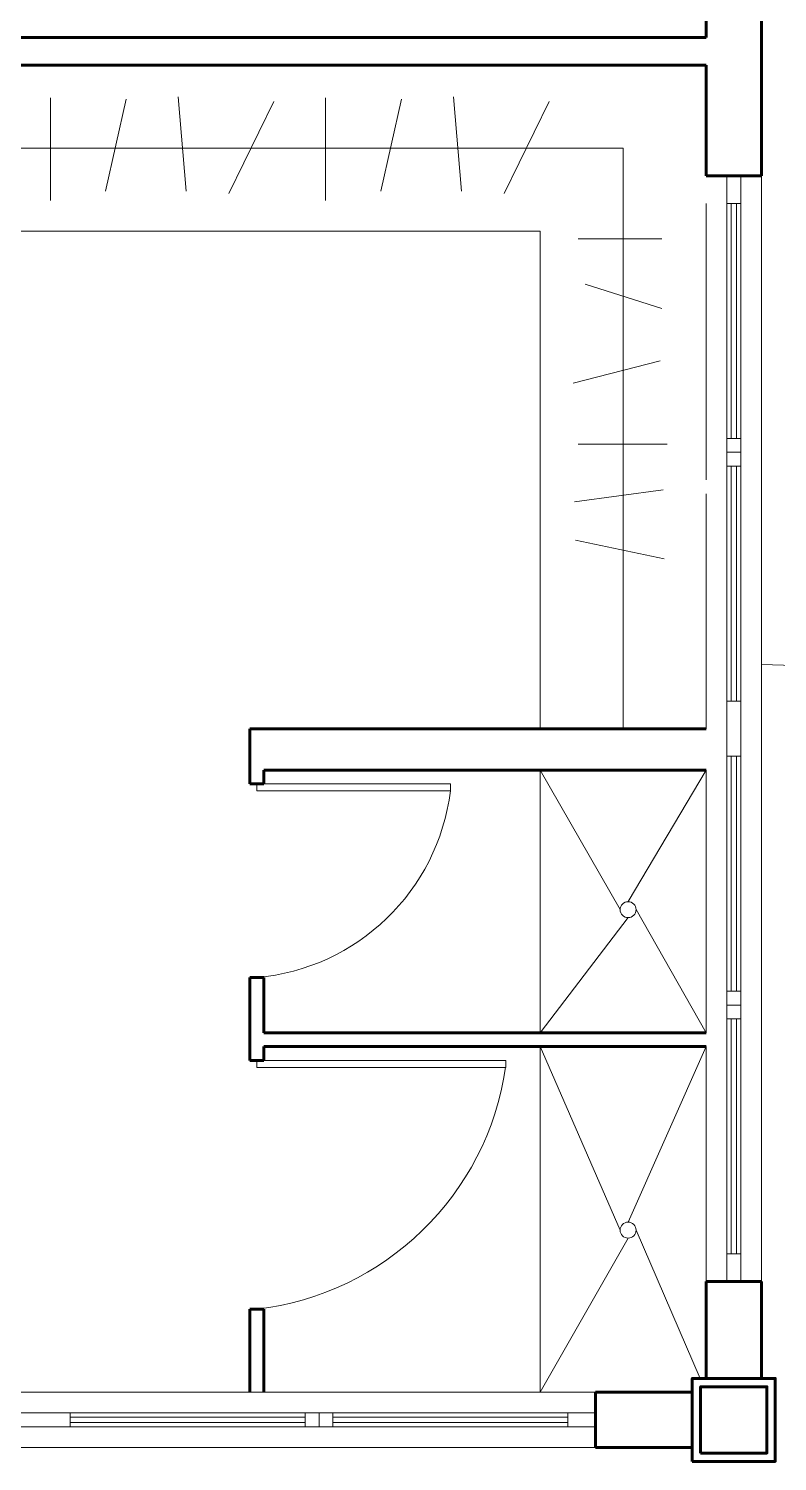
# Model space of a CAD drawing. Header units: millimetres. Extents: x 72 to 2826, y -203 to 794.
# Drawn here: x 1787.42 to 1790.13, y 362.93 to 368.11 of the extents above; entities that cross this region are included whole.
import ezdxf

# ---------------------------------------------------------------- set-up
doc = ezdxf.new("R2010")
doc.units = ezdxf.units.MM
for name, color, linetype, lineweight in [('01_Fina', 250, 'Continuous', 15), ('envolvente', 164, 'Continuous', 60), ('Estructura', 1, 'Continuous', 60), ('mobiliario', 252, 'Continuous', 9), ('puertas', 15, 'Continuous', 9), ('ventanas', 132, 'Continuous', 9)]:
    doc.layers.add(name, color=color, linetype=linetype, lineweight=lineweight)

msp = doc.modelspace()

# ---------------------------------------------------------------- linework, layer by layer
at = {"layer": '01_Fina', "color": 252, "linetype": 'Continuous', "lineweight": 9, "true_color": 0x939598}
msp.add_lwpolyline([(1790.0739, 365.8121), (1791.4763, 365.7698), (1793.5263, 366.0698), (1796.2563, 366.9898), (1798.5863, 367.9298), (1800.7363, 369.3398), (1801.5485, 369.5979)], dxfattribs=at)
at = {"layer": 'envolvente'}
for p, q in [((1789.8739, 368.0801), (1789.8739, 368.5801)), ((1790.0739, 367.5801), (1790.0739, 368.5801)), ((1785.9739, 368.0801), (1789.8739, 368.0801)), ((1786.0739, 367.9801), (1789.8739, 367.9801)), ((1789.8739, 367.5801), (1789.8739, 367.9801)), ((1789.8739, 367.5801), (1790.0739, 367.5801)), ((1789.2239, 365.5801), (1788.2239, 365.5801)), ((1788.2239, 365.5801), (1788.2239, 365.3801)), ((1789.8739, 365.5801), (1789.2239, 365.5801)), ((1788.2239, 365.3801), (1788.2739, 365.3801)), ((1788.2739, 365.3801), (1788.2739, 365.4301)), ((1788.2739, 365.4301), (1789.8739, 365.4301)), ((1788.2239, 364.3801), (1788.2239, 364.6801)), ((1788.2239, 364.6801), (1788.2739, 364.6801)), ((1788.2739, 364.4801), (1788.2739, 364.6801)), ((1788.2739, 364.4801), (1789.8739, 364.4801)), ((1788.2739, 364.3801), (1788.2739, 364.4301)), ((1788.2739, 364.4301), (1789.8739, 364.4301)), ((1788.2239, 364.3801), (1788.2739, 364.3801)), ((1789.8739, 363.2301), (1789.8739, 363.5801)), ((1789.8739, 363.5801), (1790.0739, 363.5801)), ((1790.0739, 363.2301), (1790.0739, 363.5801)), ((1788.2239, 363.1801), (1788.2239, 363.4801)), ((1788.2239, 363.4801), (1788.2739, 363.4801)), ((1788.2739, 363.1801), (1788.2739, 363.4801)), ((1789.4739, 363.1801), (1789.8239, 363.1801)), ((1789.4739, 363.1801), (1789.4739, 362.9801)), ((1789.4739, 362.9801), (1789.8239, 362.9801))]:
    msp.add_line(p, q, dxfattribs=at)
at = {"layer": 'envolvente', "lineweight": 9}
for p, q in [((1790.0739, 367.5801), (1790.0739, 363.5801)), ((1789.8739, 366.4801), (1789.8739, 367.4801)), ((1789.8739, 365.5801), (1789.8739, 366.4301)), ((1789.8739, 364.4801), (1789.8739, 365.4301)), ((1789.8739, 363.5801), (1789.8739, 364.4301)), ((1785.4739, 363.1801), (1789.4739, 363.1801)), ((1789.4739, 362.9801), (1785.4739, 362.9801))]:
    msp.add_line(p, q, dxfattribs=at)
at = {"layer": 'Estructura'}
for points in [[(1789.8239, 362.9301), (1790.1239, 362.9301), (1790.1239, 363.2301), (1789.8239, 363.2301)], [(1789.8539, 362.9601), (1790.0939, 362.9601), (1790.0939, 363.2001), (1789.8539, 363.2001)]]:
    msp.add_lwpolyline(points, close=True, dxfattribs=at)
at = {"layer": 'mobiliario'}
for p, q in [((1787.5029, 367.4908), (1787.5029, 367.8614)), ((1787.7764, 367.8573), (1787.7014, 367.5241)), ((1787.9932, 367.5241), (1787.964, 367.8656)), ((1788.31, 367.8489), (1788.1474, 367.5158)), ((1788.4976, 367.4908), (1788.4976, 367.8614)), ((1788.7727, 367.8573), (1788.6976, 367.5241)), ((1788.9894, 367.5241), (1788.9603, 367.8656)), ((1789.3062, 367.8489), (1789.1437, 367.5158)), ((1789.5739, 367.6801), (1786.0739, 367.6801)), ((1789.5739, 365.5801), (1789.5739, 367.6801)), ((1786.0739, 367.3801), (1789.2739, 367.3801)), ((1789.2739, 365.5801), (1789.2739, 367.3801)), ((1789.7137, 367.3522), (1789.4113, 367.3522)), ((1789.4366, 367.188), (1789.7138, 367.0999)), ((1789.7075, 366.911), (1789.3925, 366.8292)), ((1789.4114, 366.6089), (1789.7327, 366.6089)), ((1789.7181, 366.4441), (1789.3973, 366.4006)), ((1789.4012, 366.2621), (1789.722, 366.1948)), ((1789.2739, 364.4801), (1789.2739, 365.4301)), ((1789.2739, 365.4301), (1789.5628, 364.9255)), ((1789.8739, 365.4301), (1789.5917, 364.9545)), ((1789.8739, 364.4801), (1789.6206, 364.9255)), ((1789.2739, 364.4801), (1789.5917, 364.8966)), ((1789.2739, 363.1801), (1789.2739, 364.4301)), ((1789.2739, 364.4301), (1789.5628, 363.7663)), ((1789.8739, 364.4301), (1789.5917, 363.7952)), ((1789.2739, 363.1801), (1789.5917, 363.7374)), ((1789.8523, 363.2301), (1789.6206, 363.7663))]:
    msp.add_line(p, q, dxfattribs=at)
for centre in [(1789.5917, 364.9255), (1789.5917, 363.7663)]:
    msp.add_circle(centre, 0.0289, dxfattribs=at)
at = {"layer": 'puertas'}
for points in [[(1788.2489, 365.3801), (1788.2489, 365.3551), (1788.9489, 365.3551), (1788.9489, 365.3801)], [(1788.2489, 364.3801), (1788.2489, 364.3551), (1789.1489, 364.3551), (1789.1489, 364.3801)]]:
    msp.add_lwpolyline(points, close=True, dxfattribs=at)
for centre, radius, start, end in [((1788.1823, 365.4496), 0.7724, 274.9472, 352.9695), ((1788.1282, 364.5045), 1.0315, 276.7154, 351.6708)]:
    msp.add_arc(centre, radius, start, end, dxfattribs=at)
at = {"layer": 'ventanas'}
for p, q in [((1789.9489, 365.5801), (1789.9489, 367.5801)), ((1789.9989, 367.5801), (1789.9989, 365.5801)), ((1789.9489, 367.4801), (1789.9989, 367.4801)), ((1789.9639, 367.4801), (1789.9639, 366.6301)), ((1789.9839, 367.4801), (1789.9839, 366.6301)), ((1789.9489, 366.6301), (1789.9989, 366.6301)), ((1789.9489, 366.5801), (1789.9989, 366.5801)), ((1789.9489, 366.5301), (1789.9989, 366.5301)), ((1789.9639, 366.5301), (1789.9639, 365.6801)), ((1789.9839, 366.5301), (1789.9839, 365.6801)), ((1789.9989, 365.6801), (1789.9489, 365.6801)), ((1789.9489, 363.5801), (1789.9489, 365.5801)), ((1789.9989, 365.5801), (1789.9989, 363.5801)), ((1789.9489, 365.4801), (1789.9989, 365.4801)), ((1789.9639, 365.4801), (1789.9639, 364.6301)), ((1789.9839, 365.4801), (1789.9839, 364.6301)), ((1789.9489, 364.6301), (1789.9989, 364.6301)), ((1789.9489, 364.5801), (1789.9989, 364.5801)), ((1789.9489, 364.5301), (1789.9989, 364.5301)), ((1789.9639, 364.5301), (1789.9639, 363.6801)), ((1789.9839, 364.5301), (1789.9839, 363.6801)), ((1789.9989, 363.6801), (1789.9489, 363.6801)), ((1785.4739, 363.1051), (1787.4739, 363.1051)), ((1787.4739, 363.1051), (1789.4739, 363.1051)), ((1787.5739, 363.0551), (1787.5739, 363.1051)), ((1788.4239, 363.1051), (1788.4239, 363.0551)), ((1788.4739, 363.1051), (1788.4739, 363.0551)), ((1788.5239, 363.1051), (1788.5239, 363.0551)), ((1789.3739, 363.1051), (1789.3739, 363.0551)), ((1787.4739, 363.0551), (1785.4739, 363.0551)), ((1789.4739, 363.0551), (1787.4739, 363.0551)), ((1788.4239, 363.0901), (1787.5739, 363.0901)), ((1788.4239, 363.0701), (1787.5739, 363.0701)), ((1789.3739, 363.0901), (1788.5239, 363.0901)), ((1789.3739, 363.0701), (1788.5239, 363.0701))]:
    msp.add_line(p, q, dxfattribs=at)

doc.saveas('drawing.dxf')
